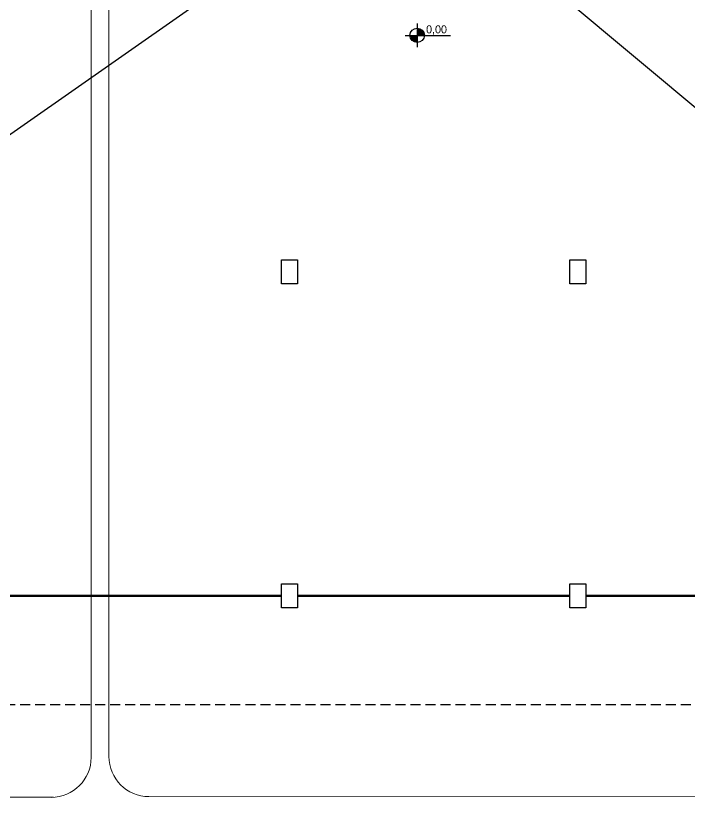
# Model space of a CAD drawing. Header units: metres. Extents: x -331 to 2982, y 362 to 2539.
# Drawn here: x 773.47 to 790.29, y 1550.19 to 1569.72 of the extents above; entities that cross this region are included whole.
import ezdxf

# ---------------------------------------------------------------- set-up
doc = ezdxf.new("R2010")
doc.units = ezdxf.units.M
doc.linetypes.add('DASHED2', pattern=[0.375, 0.25, -0.125])
doc.layers.get('0').update_dxf_attribs({"color": 251})
for name, color, linetype in [('Cota Nivel', 251, 'Continuous'), ('Det', 251, 'Continuous'), ('Div', 251, 'Continuous'), ('Est', 251, 'Continuous'), ('Proj', 251, 'DASHED2'), ('vid', 251, 'Continuous')]:
    doc.layers.add(name, color=color, linetype=linetype)
doc.styles.add('T20', font='PORT2', dxfattribs={"height": 0.2})

# ---------------------------------------------------------------- blocks, each defined once
blk = doc.blocks.new('Cotap')
for p, q in [((0, 0.297), (0, -0.297)), ((-0.297, 0), (0.828, 0))]:
    blk.add_line(p, q)
blk.add_circle((0, 0), 0.18)
for points in [[(0, 0), (-0.18, 0), (0, -0.18), (-0.127, -0.127)], [(0, 0), (0, 0.18), (0.18, 0), (0.127, 0.127)]]:
    blk.add_solid(points)
at = {"style": 'T20'}
blk.add_attdef('COTA', (0.223, 0.05), '', height=0.2, dxfattribs=at)

msp = doc.modelspace()

# ---------------------------------------------------------------- linework, layer by layer
at = {"layer": 'Det', "color": 251}
for p, q in [((793.208, 1565.111), (770.509, 1584.065)), ((796.588, 1583.021), (770.509, 1564.772))]:
    msp.add_line(p, q, dxfattribs=at)
at = {"layer": 'Div', "color": 230, "linetype": 'Continuous', "lineweight": 0}
for p, q in [((775.36, 1551.188), (775.36, 1595.696)), ((775.803, 1551.208), (775.803, 1595.716)), ((744.378, 1550.189), (774.416, 1550.19)), ((873.696, 1550.189), (776.803, 1550.208))]:
    msp.add_line(p, q, dxfattribs=at)
for centre, start, end in [((774.36, 1551.188), 270, 0), ((776.803, 1551.208), 180, 270)]:
    msp.add_arc(centre, 1, start, end, dxfattribs=at)
at = {"layer": 'Est', "color": 251}
for points in [[(780.109, 1563.021), (780.109, 1563.621), (780.509, 1563.621), (780.509, 1563.021)], [(787.309, 1563.021), (787.309, 1563.621), (787.709, 1563.621), (787.709, 1563.021)], [(780.109, 1554.921), (780.109, 1555.521), (780.509, 1555.521), (780.509, 1554.921)], [(787.309, 1554.921), (787.309, 1555.521), (787.709, 1555.521), (787.709, 1554.921)]]:
    msp.add_lwpolyline(points, close=True, dxfattribs=at)
at = {"layer": 'Proj', "color": 251}
msp.add_line((773.209, 1552.511), (794.609, 1552.511), dxfattribs=at)
at = {"layer": 'vid', "color": 251}
for p, q in [((780.109, 1555.231), (773.209, 1555.231)), ((780.109, 1555.211), (773.209, 1555.211)), ((787.309, 1555.231), (780.509, 1555.231)), ((787.309, 1555.211), (780.509, 1555.211)), ((794.609, 1555.231), (787.709, 1555.231)), ((794.609, 1555.211), (787.709, 1555.211))]:
    msp.add_line(p, q, dxfattribs=at)

# ---------------------------------------------------------------- block references
at = {"layer": 'Cota Nivel', "color": 251, "ltscale": 0.8}
msp.add_blockref('Cotap', (783.499, 1569.228), dxfattribs=at).add_auto_attribs({'COTA': '0,00'})

doc.saveas('drawing.dxf')
